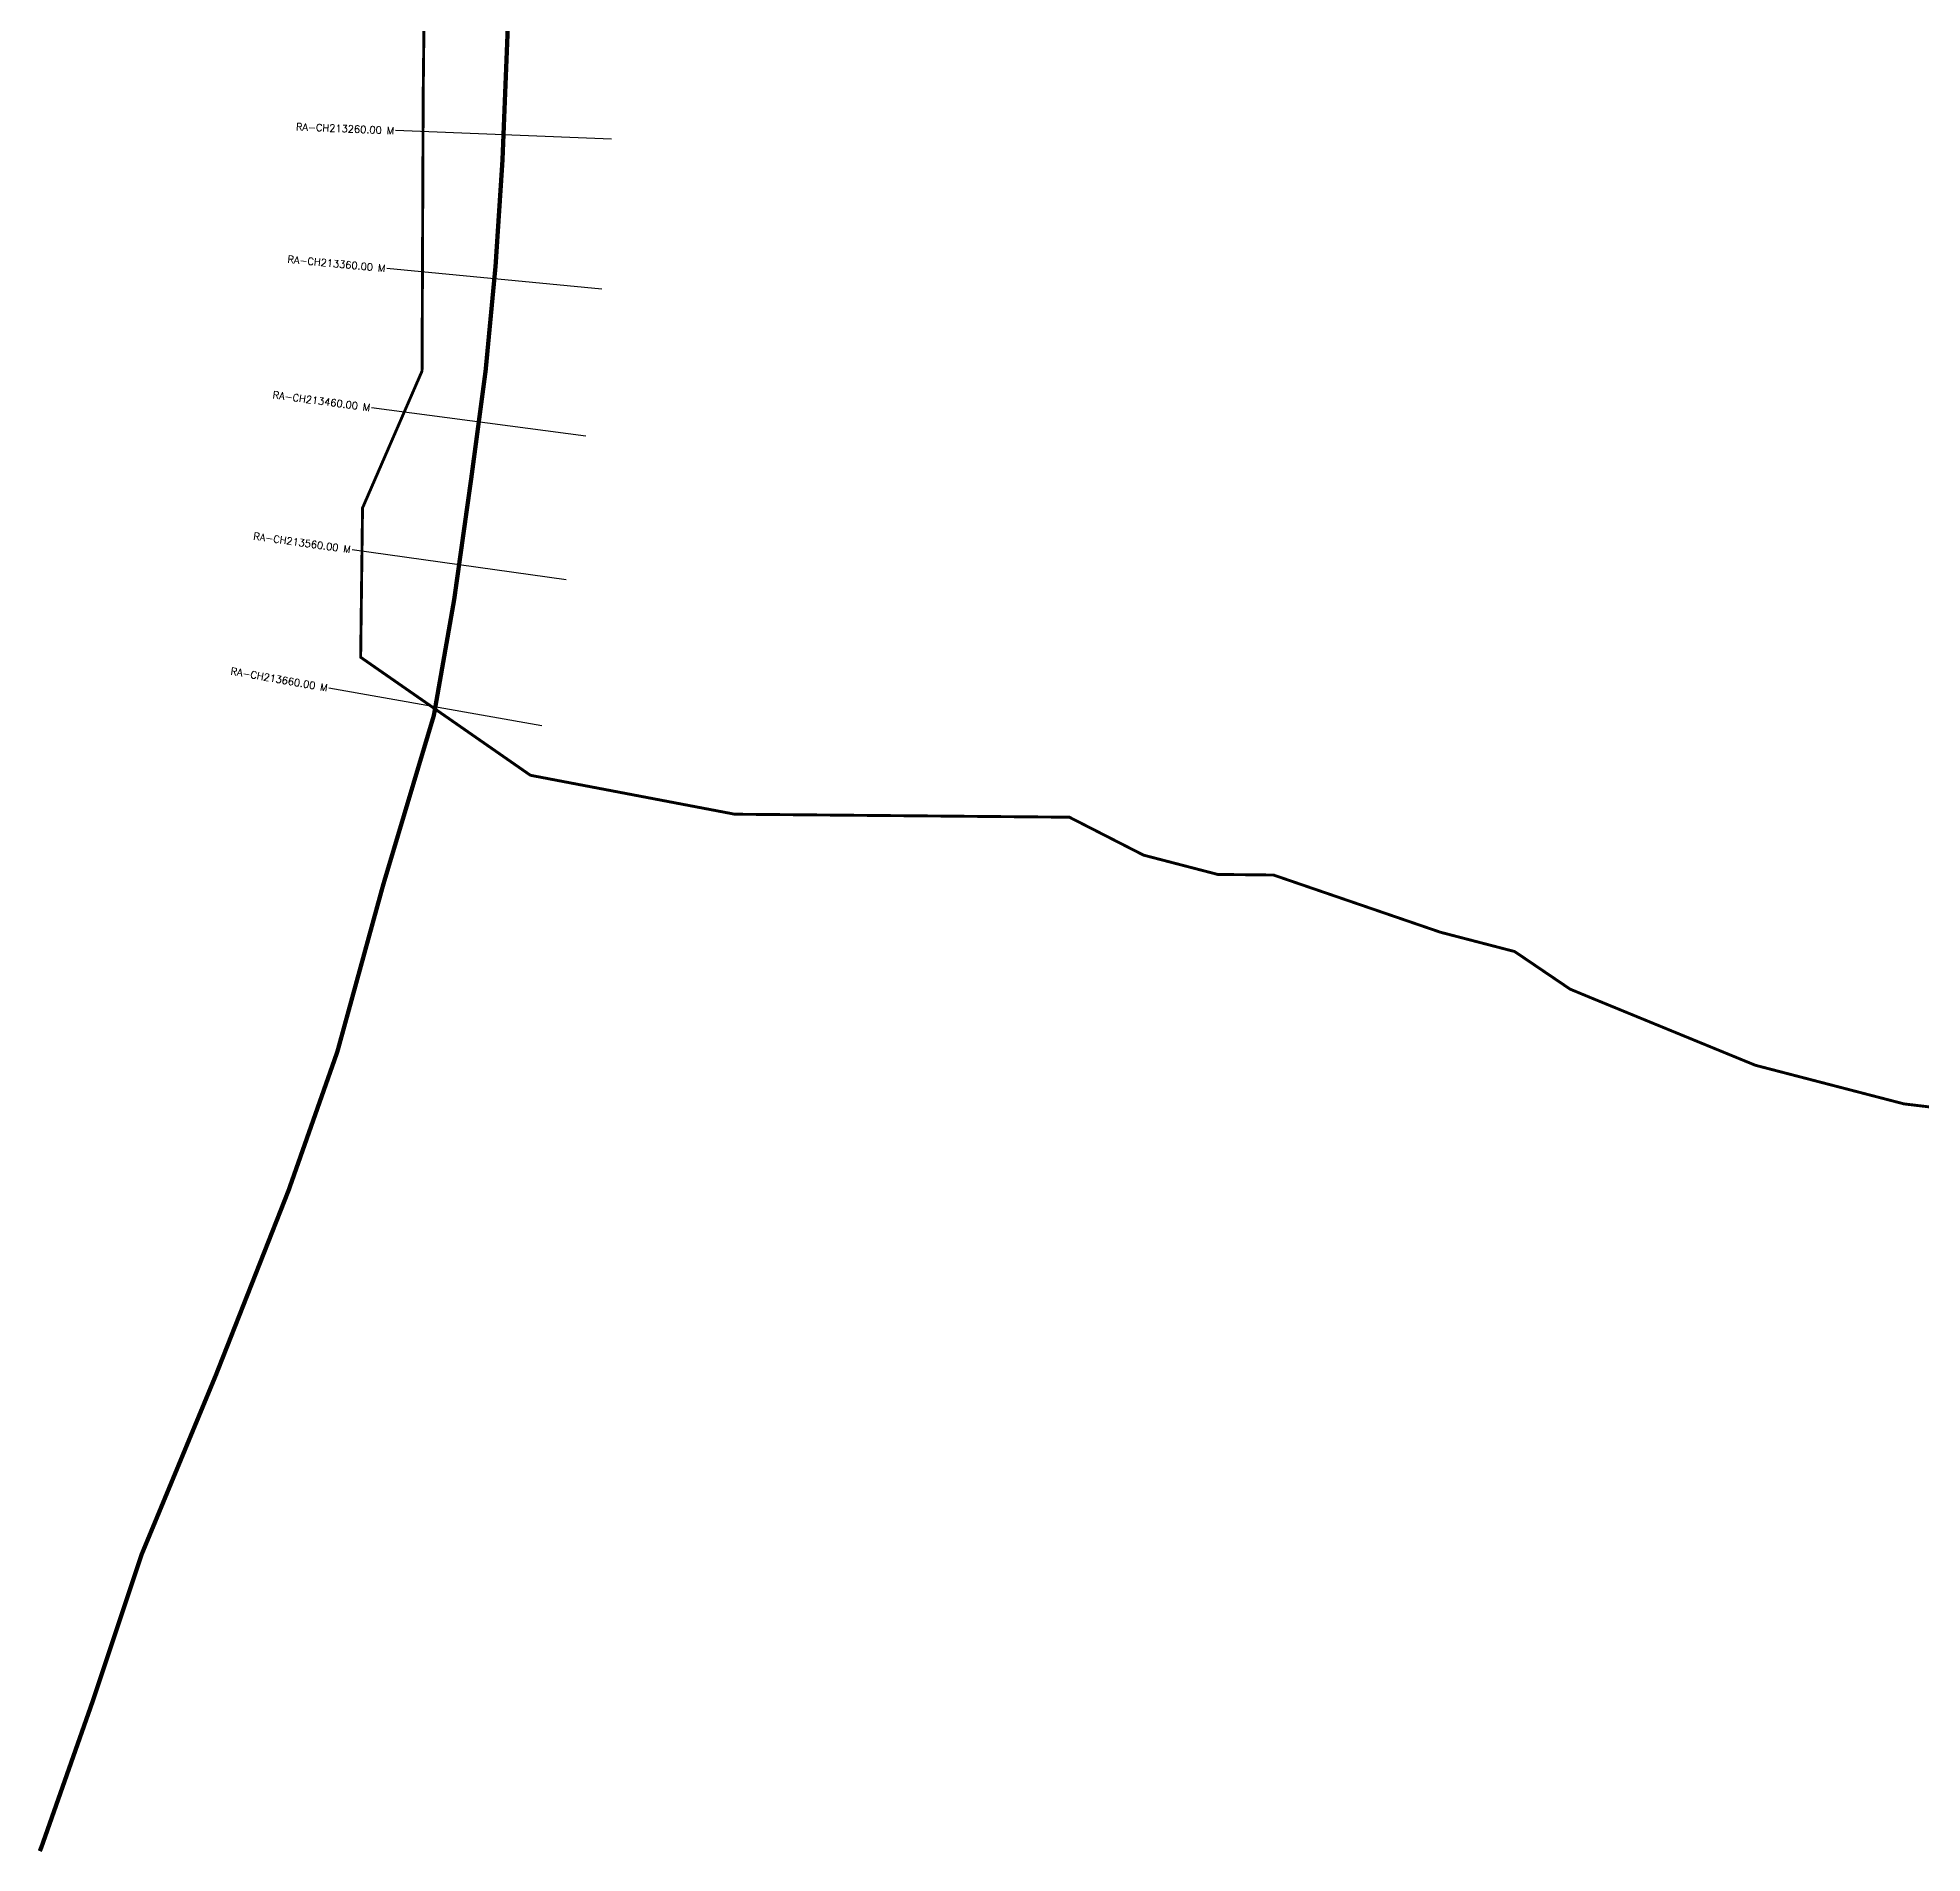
# Model space of a CAD drawing. Header units: metres. Extents: x 274520 to 277135, y 2070366 to 2075321.
# Drawn here: x 274520 to 275828, y 2070366 to 2071625 of the extents above; entities that cross this region are included whole.
import ezdxf
from ezdxf.enums import TextEntityAlignment as Align

# ---------------------------------------------------------------- set-up
doc = ezdxf.new("R2010")
doc.units = ezdxf.units.M
doc.header["$MEASUREMENT"] = 0
for name, color, linetype in [('CS', 134, 'Continuous'), ('CSMark', 6, 'Continuous'), ('NATURALLY PROTECTED', 3, 'Continuous')]:
    doc.layers.add(name, color=color, linetype=linetype)
doc.styles.get("Standard").update_dxf_attribs({"font": 'simplex.shx'})

msp = doc.modelspace()

# ---------------------------------------------------------------- linework, layer by layer
at = {"color": 6, "const_width": 2, "flags": 128}
msp.add_lwpolyline([(275931, 2070871.7), (275815, 2070885.6), (275711.9, 2070912.4), (275599.1, 2070958.7), (275583.4, 2070965.2), (275544.9, 2070991.3), (275505.7, 2071001.5), (275493.4, 2071004.7), (275377.6, 2071044.4), (275338.9, 2071044.8), (275287.4, 2071058.2), (275236, 2071084.5), (275103.6, 2071085.7), (275003.7, 2071086.6), (274862, 2071113.6), (274744.2, 2071195.5), (274745.5, 2071299.1), (274786.8, 2071394.1), (274787.6, 2071587.4), (274788.6, 2071673)], dxfattribs=at)
at = {"layer": 'CS'}
for p, q in [((274918.2, 2071554.9), (274768.4, 2071560.9)), ((274911.6, 2071451), (274762.3, 2071465.2)), ((274900.5, 2071348.8), (274751.8, 2071368.6)), ((274886.8, 2071249.2), (274738.2, 2071270)), ((274869.9, 2071148), (274722.1, 2071174))]:
    msp.add_line(p, q, dxfattribs=at)
at = {"layer": 'NATURALLY PROTECTED', "const_width": 3, "flags": 128}
msp.add_lwpolyline([(274846.4, 2071635.3), (274842.6, 2071540.3), (274837.8, 2071467), (274830.9, 2071394.3), (274821, 2071320.1), (274809.1, 2071235.6), (274795, 2071155.2), (274759.9, 2071037.8), (274728, 2070921.7), (274694.2, 2070825.6), (274643.7, 2070697.3), (274592.2, 2070572.9), (274558.1, 2070470.6), (274522.6, 2070369.6), (274521.6, 2070367.1)], dxfattribs=at)

# ---------------------------------------------------------------- texts
at = {"layer": 'CSMark'}
for s, rotation, p in [('RA-CH213260.00 M', 357.7156, (274767.4, 2071560.9)), ('RA-CH213360.00 M', 354.562, (274761.3, 2071465.3)), ('RA-CH213460.00 M', 352.406, (274750.8, 2071368.7)), ('RA-CH213560.00 M', 352.0102, (274737.3, 2071270.2)), ('RA-CH213660.00 M', 350.0073, (274721.2, 2071174.2))]:
    msp.add_text(s, height=5, rotation=rotation, dxfattribs=at).set_placement(p, align=Align.MIDDLE_RIGHT)

doc.saveas('drawing.dxf')
